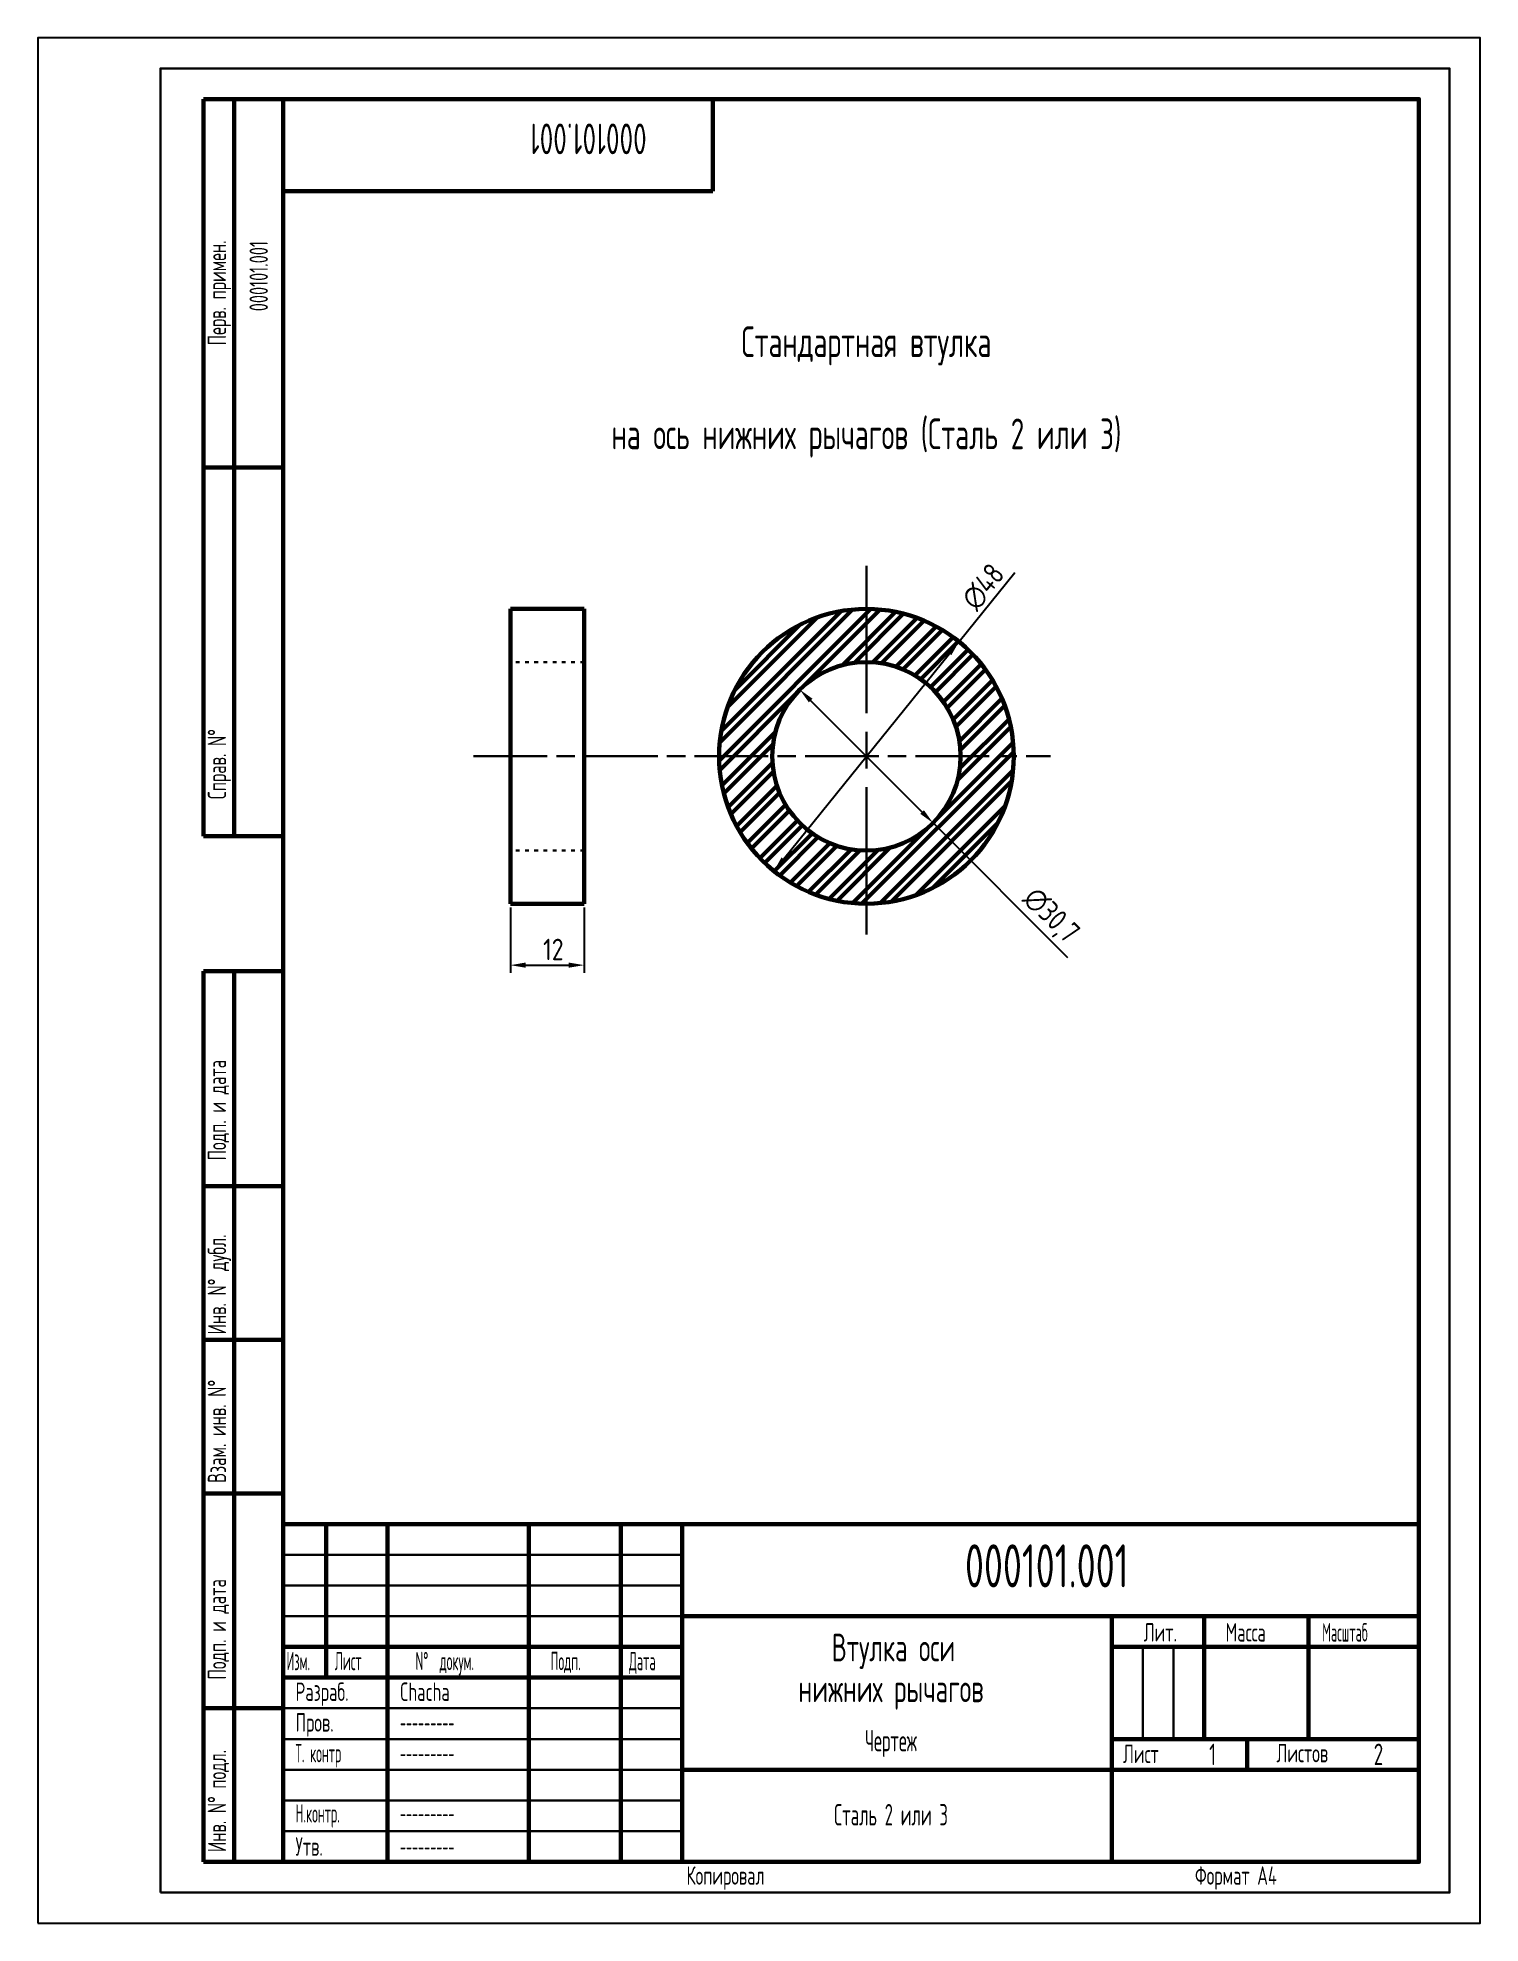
# Model space of a CAD drawing. Header units: millimetres. Extents: x 0 to 235, y 0 to 307.
import ezdxf
from ezdxf.enums import TextEntityAlignment as Align

# ---------------------------------------------------------------- set-up
doc = ezdxf.new("R2010")
doc.units = ezdxf.units.MM
doc.linetypes.add('ACAD_ISO03W100', pattern=[30, 12, -18])
doc.linetypes.add('ACAD_ISO08W100', pattern=[36, 24, -3, 6, -3])
for name, color, linetype, lineweight in [('base_line', 7, 'Continuous', 60), ('base_text', 7, 'Continuous', 60), ('dash_dot', 4, 'ACAD_ISO08W100', 30), ('hatch', 3, 'ACAD_ISO03W100', 30), ('light_line', 1, 'Continuous', 30), ('light_text', 1, 'Continuous', 30)]:
    doc.layers.add(name, color=color, linetype=linetype, lineweight=lineweight)
doc.styles.add('GOSTW', font='GOSTW')
doc.dimstyles.new('ISO-25', dxfattribs={"dimtxt": 2.5, "dimasz": 2.5, "dimexe": 1.25, "dimexo": 0.625, "dimtad": 1, "dimtxsty": 'Standard', "dimcen": 2.5, "dimadec": 0, "dimazin": 0, "dimtfac": 1, "dimtmove": 0, "dimatfit": 3, "dimfxl": 1, "dimarcsym": 0})

# ---------------------------------------------------------------- blocks, each defined once
blk = doc.blocks.new('*D0')
at = {"layer": 'Defpoints', "color": 0}
for p in [(124.15, 200.85), (145.85, 179.15)]:
    blk.add_point(p, dxfattribs=at)
at = {"layer": 'light_line', "color": 1, "lineweight": -2}
for p, q in [((125.91, 199.09), (144.09, 180.91)), ((145.85, 179.15), (167.76, 157.24))]:
    blk.add_line(p, q, dxfattribs=at)
at = {"layer": 'light_line', "color": 1}
for points in [[(126.21, 199.38), (125.62, 198.79), (124.15, 200.85)], [(144.38, 181.21), (143.79, 180.62), (145.85, 179.15)]]:
    blk.add_solid(points, dxfattribs=at)
at = {"layer": 'light_line', "color": 1, "insert": (164.94, 163.94), "char_height": 3.5, "attachment_point": 5, "rotation": 315, "style": 'GOSTW'}
blk.add_mtext('∅30,7', dxfattribs=at)
blk = doc.blocks.new('*D1')
at = {"layer": 'Defpoints', "color": 0}
for p in [(150.08, 208.67), (119.92, 171.33)]:
    blk.add_point(p, dxfattribs=at)
at = {"layer": 'light_line', "color": 1, "lineweight": -2}
for p, q in [((150.08, 208.67), (159.19, 219.95)), ((121.49, 173.27), (148.51, 206.73))]:
    blk.add_line(p, q, dxfattribs=at)
at = {"layer": 'light_line', "color": 1}
for points in [[(148.19, 206.99), (148.83, 206.46), (150.08, 208.67)], [(121.17, 173.54), (121.81, 173.01), (119.92, 171.33)]]:
    blk.add_solid(points, dxfattribs=at)
at = {"layer": 'light_line', "color": 1, "insert": (154.02, 217.6), "char_height": 3.5, "attachment_point": 5, "rotation": 51.0725, "style": 'GOSTW'}
blk.add_mtext('∅48', dxfattribs=at)
blk = doc.blocks.new('*D2')
at = {"layer": 'Defpoints', "color": 0}
for p in [(77, 166), (89, 166), (89, 156)]:
    blk.add_point(p, dxfattribs=at)
at = {"layer": 'light_line', "color": 1, "lineweight": -2}
for p, q in [((77, 165.38), (77, 154.75)), ((89, 165.38), (89, 154.75)), ((79.5, 156), (86.5, 156))]:
    blk.add_line(p, q, dxfattribs=at)
at = {"layer": 'light_line', "color": 1}
for points in [[(79.5, 156.42), (79.5, 155.58), (77, 156)], [(86.5, 156.42), (86.5, 155.58), (89, 156)]]:
    blk.add_solid(points, dxfattribs=at)
at = {"layer": 'light_line', "color": 1, "insert": (84, 158.55), "char_height": 3.5, "attachment_point": 5, "style": 'GOSTW'}
blk.add_mtext('12', dxfattribs=at)

msp = doc.modelspace()

# ---------------------------------------------------------------- hatches: boundary and pattern name
at = {"layer": 'base_line'}
h = msp.add_hatch(dxfattribs=at)
h.set_pattern_fill('STEEL', color=256, style=0)
h.set_pattern_definition([(45, (-19, 134), (-2.245064, 2.245064), []), (45, (-19, 135.5875), (-2.245064, 2.245064), [])])
edge = h.paths.add_edge_path()
edge.add_arc((135, 190), 24, 0, 360)
edge = h.paths.add_edge_path(flags=16)
edge.add_arc((135, 190), 15.35, 0, 360)

# ---------------------------------------------------------------- linework, layer by layer
msp.add_lwpolyline([(0, 0), (235, 0), (235, 307), (0, 307)], close=True)
for p, q in [((40, 297), (27, 297)), ((27, 297), (27, 177)), ((32, 177), (32, 297)), ((110.005, 282.003), (110.005, 297.003)), ((40.005, 282.003), (110.005, 282.003)), ((27, 237), (40, 237)), ((77, 214), (77, 166)), ((89, 214), (77, 214)), ((89, 166), (89, 214)), ((27, 177), (40, 177)), ((77, 166), (89, 166)), ((27, 155), (40, 155)), ((27, 10), (27, 155)), ((32, 10), (32, 155)), ((40, 120), (27, 120)), ((40, 95), (27, 95)), ((40, 70), (27, 70)), ((40, 65), (225, 65)), ((47, 65), (47, 40)), ((57, 10), (57, 65)), ((80, 65), (80, 10)), ((95, 10), (95, 65)), ((105, 65), (105, 10)), ((105, 50), (225, 50)), ((175, 50), (175, 10)), ((190, 50), (190, 30)), ((207, 50), (207, 30)), ((40, 45), (105, 45)), ((175, 45), (225, 45)), ((40, 40), (105, 40)), ((40, 35), (27, 35)), ((175, 30), (225, 30)), ((197, 30), (197, 25)), ((105, 25), (225, 25)), ((40, 10), (27, 10))]:
    msp.add_line(p, q, dxfattribs=at)
msp.add_lwpolyline([(40, 10), (225, 10), (225, 297), (40, 297)], close=True, dxfattribs=at)
for radius in [24, 15.35]:
    msp.add_circle((135, 190), radius, dxfattribs=at)
at = {"layer": 'dash_dot'}
msp.add_line((135, 221), (135, 158), dxfattribs=at)
at = {"layer": 'dash_dot', "ltscale": 0.5}
msp.add_line((71, 190), (165, 190), dxfattribs=at)
at = {"layer": 'hatch', "ltscale": 0.05}
for p, q in [((89, 205.35), (77, 205.35)), ((89, 174.65), (77, 174.65))]:
    msp.add_line(p, q, dxfattribs=at)
at = {"layer": 'light_line'}
for p, q in [((40, 60), (105, 60)), ((40, 55), (105, 55)), ((40, 50), (105, 50)), ((180, 45), (180, 30)), ((185, 30), (185, 45)), ((40, 35), (105, 35)), ((40, 30), (105, 30)), ((40, 25), (105, 25)), ((40, 20), (105, 20)), ((40, 15), (105, 15))]:
    msp.add_line(p, q, dxfattribs=at)
msp.add_lwpolyline([(20, 5), (230, 5), (230, 302), (20, 302)], close=True, dxfattribs=at)

# ---------------------------------------------------------------- texts
at = {"layer": 'base_line', "style": 'GOSTW', "width": 0.8}
msp.add_text('000101.001', height=5, rotation=180, dxfattribs=at).set_placement((99.203, 293.033))
msp.add_text('Стандартная втулка', height=5, dxfattribs=at).set_placement((135, 255), align=Align.CENTER)
at = {"layer": 'base_text', "style": 'GOSTW', "width": 0.8}
for s, height, p in [('на ось нижних рычагов (Сталь 2 или 3)', 5, (135, 240)), ('000101.001', 7, (164.375, 54.695)), ('Втулка оси', 4.5, (139.402, 42.649)), ('нижних рычагов', 4.5, (139, 36))]:
    msp.add_text(s, height=height, dxfattribs=at).set_placement(p, align=Align.CENTER)
at = {"layer": 'light_text', "style": 'GOSTW', "width": 0.8}
for s, p in [('Перв. примен.', (30.7, 256.903)), ('Справ. N%%d', (30.7, 183.015)), ('Подп. и дата', (30.7, 124.203)), ('Инв. N%%d дубл.', (30.7, 95.866)), ('Взам. инв. N%%d', (30.7, 71.7)), ('Подп. и дата', (30.7, 39.673)), ('Инв. N%%d подл.', (30.7, 11.586))]:
    msp.add_text(s, height=3, rotation=90, dxfattribs=at).set_placement(p)
msp.add_text('000101.001', height=3, rotation=90, dxfattribs=at).set_placement((36.002, 268.174), align=Align.MIDDLE_CENTER)
at = {"layer": 'light_text', "style": 'GOSTW'}
for s, width, p in [('Лит.', 0.8, (180.175, 45.875)), ('Масса', 0.8, (193.498, 45.875)), ('Масштаб', 0.6, (209.241, 45.875)), ('Изм.', 0.6, (40.536, 41.2)), ('Лист', 0.6, (48.392, 41.2)), ('N%%d  докум.', 0.6, (61.551, 41.2)), ('Подп.', 0.6, (83.551, 41.2)), ('Дата', 0.6, (96.301, 41.2)), ('Разраб.', 0.8, (42, 36.2)), ('Chacha', 0.8, (59, 36.2)), ('Пров.', 0.8, (42, 31.2)), ('---------', 0.6, (59, 31.2)), ('Т. контр', 0.6, (42, 26.2)), ('Лист  ', 0.8, (176.801, 26.087)), ('Листов', 0.8, (201.801, 26.205)), ('---------', 0.6, (59, 26.2)), ('Н.контр.', 0.6, (42, 16.4)), ('---------', 0.6, (59, 16.4)), ('Утв.', 0.8, (42, 11)), ('---------', 0.6, (59, 11)), ('Копировал', 0.8, (105.684, 6.278)), ('Формат А4', 0.8, (188.52, 6.278))]:
    msp.add_text(s, height=3, dxfattribs=dict(at, width=width)).set_placement(p)
for s, width, p in [('Чертеж', 0.7, (139, 28)), ('1', 0.8, (191.397, 25.75)), ('2', 0.8, (218.412, 25.75)), ('Сталь 2 или 3', 0.7, (139, 15.927))]:
    msp.add_text(s, height=3.5, dxfattribs=dict(at, width=width)).set_placement(p, align=Align.CENTER)

# ---------------------------------------------------------------- dimensions: what is measured, and where the dimension line sits
at = {"layer": 'light_line'}
for p1, p2, picture, middle in [((119.92, 171.329), (150.08, 208.671), '*D1', (156, 216)), ((124.146, 200.854), (145.854, 179.146), '*D0', (163, 162))]:
    dim = msp.add_diameter_dim_2p(p1=p1, p2=p2, dimstyle='ISO-25', override={"dimtxt": 3.5, "dimgap": 0.8, "dimtxsty": 'GOSTW', "dimclrd": 1, "dimclre": 1, "dimclrt": 1, "dimatfit": 2}, dxfattribs=at)
    dim.commit()
    dim.dimension.update_dxf_attribs({"geometry": picture, "text_midpoint": middle, "dimtype": 163})
dim = msp.add_linear_dim(base=(89, 156), p1=(77, 166), p2=(89, 166), dimstyle='ISO-25', override={"dimtxt": 3.5, "dimgap": 0.8, "dimtxsty": 'GOSTW', "dimclrd": 1, "dimclre": 1, "dimclrt": 1, "dimatfit": 2}, dxfattribs=at)
dim.commit()
dim.dimension.update_dxf_attribs({"geometry": '*D2', "text_midpoint": (84, 156), "dimtype": 160})

doc.saveas('drawing.dxf')
